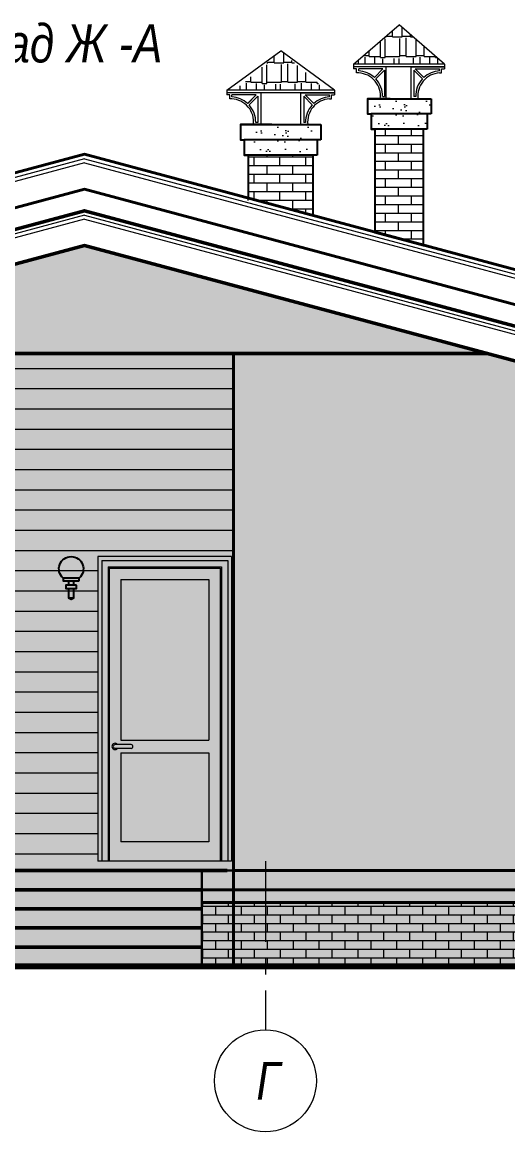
# Model space of a CAD drawing. Header units: millimetres. Extents: x 1582001 to 3303937, y 226471 to 491235.
# Drawn here: x 1639381 to 1643192, y 358428 to 367138 of the extents above; entities that cross this region are included whole.
import ezdxf
from ezdxf.enums import TextEntityAlignment as Align

# ---------------------------------------------------------------- set-up
doc = ezdxf.new("R2010")
doc.units = ezdxf.units.MM
doc.linetypes.add('CENTER', pattern=[50.8, 31.75, -6.35, 6.35, -6.35])
doc.layers.add('Fasad', color=7, linetype='Continuous')
doc.layers.add('Т-Подписи', color=7, linetype='Continuous')
for name, color, linetype, lineweight in [('Интерьер - Лестница_Ном_пера__1', 7, 'Continuous', 13), ('Конструктивный - Несущий_Ном_пера__1', 7, 'Continuous', 13), ('Кровля', 232, 'Continuous', 25), ('Лестница', 74, 'Continuous', 25), ('Оболочка - Крыша_Ном_пера__1', 7, 'Continuous', 13), ('Оси', 251, 'CENTER', 9), ('тонко', 200, 'Continuous', 13), ('Штриховки', 251, 'Continuous', 20)]:
    doc.layers.add(name, color=color, linetype=linetype, lineweight=lineweight)
doc.styles.add('GOST 2.304', font='ARIALNI.TTF', dxfattribs={"width": 0.98, "height": 300})

# ---------------------------------------------------------------- blocks, each defined once
blk = doc.blocks.new('Фонарь 4')
blk.add_lwpolyline([(-40.9, 112.3), (40.9, 112.3), (40.9, 86.3), (-40.9, 86.3)], close=True)
for points in [[(-21, 11.9), (21, 11.9)], [(-21, 11.9), (0, 0), (21, 11.9)]]:
    blk.add_lwpolyline(points)
at = {"layer": 'Fasad'}
for p, q in [((-21, 112.3), (-21, 147.7)), ((21, 147.7), (21, 112.3)), ((-21, 11.9), (-21, 86.3)), ((21, 86.3), (21, 11.9))]:
    blk.add_line(p, q, dxfattribs=at)
blk.add_lwpolyline([(-63, 147.7), (-63, 168.7), (63, 168.7), (63, 147.7)], close=True, dxfattribs=at)
blk.add_arc((0, 240.9), 95.8, 311.1121, 228.8879, dxfattribs=at)

msp = doc.modelspace()

# ---------------------------------------------------------------- hatches: boundary and pattern name
at = {"lineweight": 18, "ltscale": 100, "true_color": 0x4c2f26}
h = msp.add_hatch(dxfattribs=at)
h.set_pattern_fill('AR-RSHKE', color=29, scale=0.5, style=0)
h.set_pattern_definition([(7e-15, (1491265.15, 447336.72), (323.85, 152.4), [76.2, -63.5, 88.9, -38.1, 114.3, -50.8]), (7e-15, (1491341.35, 447343.07), (323.85, 152.4), [63.5, -241.3, 50.8, -76.2]), (7e-15, (1491493.75, 447327.19), (323.85, 152.4), [38.1, -393.7]), (90, (1491265.15, 447336.72), (-107.95, 152.4), [146.05, -463.55]), (90, (1491341.35, 447336.72), (-107.95, 152.4), [142.875, -466.725]), (90, (1491404.85, 447336.72), (-107.95, 152.4), [133.35, -476.25]), (90, (1491493.75, 447327.19), (-107.95, 152.4), [146.05, -463.55]), (90, (1491531.85, 447327.19), (-107.95, 152.4), [146.05, -463.55]), (90, (1491646.15, 447336.72), (-107.95, 152.4), [139.7, -469.9])])
h.paths.add_polyline_path([(1641981.9, 366807.2), (1642338.8, 367116.1), (1642696.8, 366807.2)])
h = msp.add_hatch(dxfattribs=at)
h.set_pattern_fill('AR-RSHKE', color=29, scale=0.5, style=0)
h.set_pattern_definition([(7e-15, (1490335.73, 447132.96), (323.85, 152.4), [76.2, -63.5, 88.9, -38.1, 114.3, -50.8]), (7e-15, (1490411.93, 447139.31), (323.85, 152.4), [63.5, -241.3, 50.8, -76.2]), (7e-15, (1490564.33, 447123.44), (323.85, 152.4), [38.1, -393.7]), (90, (1490335.73, 447132.96), (-107.95, 152.4), [146.05, -463.55]), (90, (1490411.93, 447132.96), (-107.95, 152.4), [142.875, -466.725]), (90, (1490475.43, 447132.96), (-107.95, 152.4), [133.35, -476.25]), (90, (1490564.33, 447123.44), (-107.95, 152.4), [146.05, -463.55]), (90, (1490602.43, 447123.44), (-107.95, 152.4), [146.05, -463.55]), (90, (1490716.73, 447132.96), (-107.95, 152.4), [139.7, -469.9])])
h.paths.add_polyline_path([(1641052.4, 366603.4), (1641409.3, 366912.3), (1641767.4, 366603.4)])
at = {"lineweight": -3, "ltscale": 100, "true_color": 0xffe3c7}
msp.add_hatch(color=254, dxfattribs=at).paths.add_polyline_path([(1639869.3, 365383.7), (1636712.3, 364537.8), (1643026.4, 364537.8)])
h = msp.add_hatch(color=254, dxfattribs=at)
h.paths.add_polyline_path([(1637664.3, 364537.8), (1637514.3, 364537.8), (1637514.3, 360477.8), (1637664.3, 360477.8)])
h.paths.add_polyline_path([(1641039.3, 364537.8), (1637664.3, 364537.8), (1637664.3, 361377.6), (1639037.8, 361377.6), (1639037.8, 361348.3), (1639005.9, 361348.3), (1639005.9, 360507.1), (1639037.8, 360507.1), (1639037.8, 360477.8), (1639289.3, 360477.8), (1640989.3, 360477.8), (1641039.3, 360477.8)])
h.paths.add_polyline_path([(1639974.3, 362942.8), (1641024.3, 362942.8), (1641024.3, 360552.8), (1639974.3, 360552.8)], flags=16)
h.paths.add_polyline_path([(1640154.3, 362762.8), (1640844.3, 362762.8), (1640844.3, 361502.8), (1640154.3, 361502.8)], flags=0)
h.paths.add_polyline_path([(1640129.8, 361467.8), (1640234.8, 361467.8, -1), (1640234.8, 361437.8), (1640129.8, 361437.8, -3)], flags=0)
h.paths.add_polyline_path([(1640154.3, 361402.8), (1640844.3, 361402.8), (1640844.3, 360702.8), (1640154.3, 360702.8)], flags=0)
h.paths.add_polyline_path([(1648029.3, 363197.2), (1643026.4, 364537.8), (1641039.3, 364537.8), (1641039.3, 360477.8), (1648029.3, 360477.8)])
h.paths.add_polyline_path([(1649829.3, 362714.9), (1649314.3, 362852.9), (1649314.3, 360477.8), (1649479.3, 360477.8), (1649829.3, 360477.8)])
h.paths.add_polyline_path([(1649829.3, 363583.1), (1649267.1, 363583.1), (1649829.3, 363432.4)])
at = {"lineweight": -3, "ltscale": 100}
h = msp.add_hatch(color=32, dxfattribs=at)
h.paths.add_polyline_path([(1640844.3, 362762.8), (1640154.3, 362762.8), (1640154.3, 361502.8), (1640844.3, 361502.8)], flags=0)
h.paths.add_polyline_path([(1640934.3, 362852.8), (1640064.3, 362852.8), (1640064.3, 360552.8), (1640934.3, 360552.8)], flags=0)
h.paths.add_polyline_path([(1640154.3, 361502.8), (1640154.3, 362762.8), (1640844.3, 362762.8), (1640844.3, 361502.8)], flags=0)
h.paths.add_polyline_path([(1640844.3, 361402.8), (1640844.3, 360702.8), (1640154.3, 360702.8), (1640154.3, 361402.8)], flags=0)
h.paths.add_polyline_path([(1640234.8, 361437.8), (1640129.8, 361437.8, -3), (1640129.8, 361467.8), (1640234.8, 361467.8, -1)], flags=0)
h.paths.add_polyline_path([(1640844.3, 361402.8), (1640154.3, 361402.8), (1640154.3, 360702.8), (1640844.3, 360702.8)], flags=0)
h.paths.add_polyline_path([(1640944.3, 362862.8), (1640054.3, 362862.8), (1640054.3, 360552.8), (1640064.3, 360552.8), (1640064.3, 362852.8), (1640934.3, 362852.8), (1640934.3, 360552.8), (1640944.3, 360552.8)], flags=16)
h.paths.add_polyline_path([(1640994.3, 362912.8), (1640004.3, 362912.8), (1640004.3, 360552.8), (1640054.3, 360552.8), (1640054.3, 362862.8), (1640944.3, 362862.8), (1640944.3, 360552.8), (1640994.3, 360552.8)], flags=17)
h.paths.add_polyline_path([(1641024.3, 362942.8), (1639974.3, 362942.8), (1639974.3, 360552.8), (1640004.3, 360552.8), (1640004.3, 362912.8), (1640994.3, 362912.8), (1640994.3, 360552.8), (1641024.3, 360552.8)])
h = msp.add_hatch(color=34, dxfattribs=at)
h.paths.add_polyline_path([(1640789.3, 359877.8), (1639289.3, 359877.8), (1639289.3, 359727.8), (1640789.3, 359727.8)])
h.paths.add_polyline_path([(1640789.3, 360027.8), (1639289.3, 360027.8), (1639289.3, 359877.8), (1640789.3, 359877.8)])
h.paths.add_polyline_path([(1640789.3, 360177.8), (1639289.3, 360177.8), (1639289.3, 360027.8), (1640789.3, 360027.8)])
h.paths.add_polyline_path([(1640789.3, 360227.8), (1640789.3, 360327.8), (1639289.3, 360327.8), (1639289.3, 360227.8), (1639289.3, 360177.8), (1640789.3, 360177.8)])
h.paths.add_polyline_path([(1640789.3, 360477.8), (1639289.3, 360477.8), (1639289.3, 360327.8), (1640789.3, 360327.8)])
at = {"lineweight": -3, "ltscale": 100, "true_color": 0xb83205}
h = msp.add_hatch(color=22, dxfattribs=at)
h.paths.add_polyline_path([(1641039.3, 360227.8), (1640789.3, 360227.8), (1640789.3, 359727.8), (1641039.3, 359727.8)])
h.paths.add_polyline_path([(1641039.3, 360327.8), (1640789.3, 360327.8), (1640789.3, 360227.8), (1641039.3, 360227.8)])
h.paths.add_polyline_path([(1641039.3, 360477.8), (1640789.3, 360477.8), (1640789.3, 360327.8), (1641039.3, 360327.8)])
h.paths.add_polyline_path([(1641289.3, 360477.8), (1641039.3, 360477.8), (1641039.3, 360327.8), (1641289.3, 360327.8)])
h.paths.add_polyline_path([(1641289.3, 360327.8), (1641039.3, 360327.8), (1641039.3, 360227.8), (1641289.3, 360227.8)])
h.paths.add_polyline_path([(1648079.3, 360477.8), (1641289.3, 360477.8), (1641289.3, 360327.8), (1648029.6, 360327.8), (1648079.3, 360327.8)])
h.paths.add_polyline_path([(1648029.6, 360327.8), (1641289.3, 360327.8), (1641289.3, 360227.8), (1647979.3, 360227.8), (1648029.3, 360227.8)])
h.paths.add_polyline_path([(1647979.3, 360227.8), (1641289.3, 360227.8), (1641289.3, 359727.8), (1647979.3, 359727.8)])
msp.add_hatch(color=22, dxfattribs=at).paths.add_polyline_path([(1641289.3, 360227.8), (1641039.3, 360227.8), (1641039.3, 359727.8), (1641289.3, 359727.8)])
at = {"layer": 'Конструктивный - Несущий_Ном_пера__1', "ltscale": 100}
h = msp.add_hatch(dxfattribs=at)
h.set_pattern_fill('AR-SAND', color=41, scale=3, style=0)
h.set_pattern_definition([(142.5, (1885873.45, 461250.62), (4.800094, 146.82397), [0, -115.824, 0, -129.54, 0, -123.825]), (172.5, (1885873.45, 461250.62), (-134.85698, 215.04753), [0, -62.484, 0, -104.394, 0, -40.005]), (212.5, (1885967.18, 461250.62), (-237.29771, 0.431155), [0, -38.1, 0, -137.16, 0, -179.07]), (222.5, (1885967.18, 461250.62), (-229.06694, 66.8788), [0, -19.05, 0, -89.916, 0, -102.87])])
h.paths.add_polyline_path([(1642119.3, 366417.4), (1642559.3, 366417.4), (1642559.3, 366297.4), (1642119.3, 366297.4)])
h.paths.add_polyline_path([(1642089.3, 366537.4), (1642269.3, 366537.4), (1642589.3, 366537.4), (1642589.3, 366417.4), (1642119.3, 366417.4), (1642089.3, 366417.4)])
h = msp.add_hatch(dxfattribs=at)
h.set_pattern_fill('AR-SAND', color=41, scale=3, style=0)
h.set_pattern_definition([(142.5, (1884944.03, 461046.87), (4.800094, 146.82397), [0, -115.824, 0, -129.54, 0, -123.825]), (172.5, (1884944.03, 461046.87), (-134.85698, 215.04753), [0, -62.484, 0, -104.394, 0, -40.005]), (212.5, (1885037.76, 461046.87), (-237.29771, 0.431155), [0, -38.1, 0, -137.16, 0, -179.07]), (222.5, (1885037.76, 461046.87), (-229.06694, 66.8788), [0, -19.05, 0, -89.916, 0, -102.87])])
h.paths.add_polyline_path([(1641189.9, 366213.6), (1641629.9, 366213.6), (1641629.9, 366093.6), (1641189.9, 366093.6)])
h.paths.add_polyline_path([(1641159.9, 366333.6), (1641339.9, 366333.6), (1641659.9, 366333.6), (1641659.9, 366213.6), (1641189.9, 366213.6), (1641159.9, 366213.6)])
at = {"layer": 'Конструктивный - Несущий_Ном_пера__1', "linetype": 'Continuous', "lineweight": 18, "true_color": 0x4c2f26}
h = msp.add_hatch(dxfattribs=at)
h.set_pattern_fill('AR-BRSTD', color=29, style=0)
h.set_pattern_definition([(180, (3244463.55, 86068.68), (0, 67.7418), []), (90, (3244463.55, 86068.68), (101.6, 67.7418), [67.7418, -67.7418])])
h.paths.add_polyline_path([(1642529.3, 366297.4), (1642149.3, 366297.4), (1642149.3, 365486.4), (1642529.3, 365385.4)])
h = msp.add_hatch(dxfattribs=at)
h.set_pattern_fill('AR-BRSTD', color=29, style=0)
h.set_pattern_definition([(180, (3243534.13, 85629.17), (0, 67.7418), []), (90, (3243534.13, 85629.17), (101.6, 67.7418), [67.7418, -67.7418])])
h.paths.add_polyline_path([(1641665.1, 366093.6), (1641153.9, 366093.6), (1641153.9, 365757), (1641664.6, 365620.2)])
h = msp.add_hatch(dxfattribs=at)
h.set_pattern_fill('ANSI31', color=29, scale=50, angle=315, style=0)
h.set_pattern_definition([(0, (0, 96926.34), (4e-14, 158.75), [])])
h.paths.add_polyline_path([(1634414.3, 363922), (1634049.3, 363824.2), (1634049.3, 360477.8), (1634324.3, 360477.8), (1634324.3, 361377.6), (1634414.3, 361377.6)])
h.paths.add_polyline_path([(1641039.3, 364537.8), (1637664.3, 364537.8), (1637664.3, 361377.6), (1639037.8, 361377.6), (1639037.8, 361348.3), (1639005.9, 361348.3), (1639005.9, 360507.1), (1639037.8, 360507.1), (1639037.8, 360477.8), (1639974.3, 360477.8), (1639974.3, 362942.8), (1641024.3, 362942.8), (1641024.3, 360552.8), (1641039.3, 360552.8)])
h.paths.add_polyline_path([(1637514.3, 364537.8), (1636712.3, 364537.8), (1634564.3, 363962.2), (1634564.3, 361377.6), (1634869.6, 361377.6), (1634869.6, 362622.8), (1635919.1, 362622.8), (1635919.1, 361377.6), (1637514.3, 361377.6)])
h = msp.add_hatch(dxfattribs=at)
h.set_pattern_fill('AR-BRSTD', color=29, style=0)
h.set_pattern_definition([(0, (48217.465, -35615.726), (0, 67.7418), []), (90, (48217.46, -35615.73), (-101.6, 67.7418), [67.7418, -67.7418])])
h.paths.add_polyline_path([(1641039.3, 360227.8), (1647979.3, 360227.8), (1647979.3, 359727.8), (1641039.3, 359727.8)])
h.paths.add_polyline_path([(1640789.3, 360227.8), (1641039.3, 360227.8), (1641039.3, 359727.8), (1640789.3, 359727.8)])

# ---------------------------------------------------------------- linework, layer by layer
at = {"lineweight": 40}
for p, q in [((1641039.3, 360327.8), (1641039.3, 360477.8)), ((1640789.3, 360227.8), (1641039.3, 360227.8))]:
    msp.add_line(p, q, dxfattribs=at)
at = {"color": 0, "lineweight": -3, "ltscale": 100}
for points in [[(1642529.3, 366297.4), (1642149.3, 366297.4), (1642149.3, 365486.4), (1642529.3, 365385.4)], [(1641665.1, 366093.6), (1641153.9, 366093.6), (1641153.9, 365757), (1641664.6, 365620.2)], [(1640789.3, 360227.8), (1641039.3, 360227.8), (1641039.3, 359727.8), (1640789.3, 359727.8)]]:
    msp.add_lwpolyline(points, close=True, dxfattribs=at)
msp.add_lwpolyline([(1637159.3, 364931.9), (1637159.3, 365100.7), (1639869.3, 365826.9), (1649829.3, 363158.1), (1649829.3, 362989.3), (1639869.3, 365658), (1637159.3, 364931.9)])
at = {"lineweight": 40}
for points in [[(1641039.3, 365070.2), (1648029.3, 363197.2), (1648029.3, 360477.8), (1641039.3, 360477.8), (1641039.3, 364537.8)], [(1641039.3, 360327.8), (1640789.3, 360327.8)]]:
    msp.add_lwpolyline(points, dxfattribs=at)
at = {"lineweight": 30}
for points in [[(1641039.3, 364537.8), (1641039.3, 360477.8), (1640789.3, 360477.8)], [(1640789.3, 360227.8), (1641039.3, 360227.8), (1641039.3, 359727.8), (1634099.3, 359727.8), (1634099.3, 360227.8), (1639289.3, 360227.8)]]:
    msp.add_lwpolyline(points, dxfattribs=at)
msp.add_lwpolyline([(1648079.3, 360477.8), (1641039.3, 360477.8), (1641039.3, 360327.8), (1648079.3, 360327.8)], close=True)
at = {"lineweight": 40}
for points in [[(1648029.6, 360327.8), (1641039.3, 360327.8), (1641039.3, 360227.8), (1648029.3, 360227.8)], [(1641039.3, 360227.8), (1647979.3, 360227.8), (1647979.3, 359727.8), (1641039.3, 359727.8)]]:
    msp.add_lwpolyline(points, close=True, dxfattribs=at)
at = {"layer": 'Интерьер - Лестница_Ном_пера__1', "linetype": 'Continuous', "lineweight": 80}
msp.add_line((1627334.4, 359727.8), (1651689.8, 359727.8), dxfattribs=at)
at = {"layer": 'Конструктивный - Несущий_Ном_пера__1', "ltscale": 100}
for p, q in [((1642149.3, 366097.4), (1642149.3, 366297.4)), ((1642529.3, 366097.4), (1642529.3, 366297.4)), ((1641153.9, 365739.3), (1641153.9, 366093.6)), ((1641665.1, 365657.8), (1641665.1, 366093.6))]:
    msp.add_line(p, q, dxfattribs=at)
at = {"layer": 'Кровля', "color": 0, "lineweight": 50}
for p, q in [((1636712.3, 364537.8), (1643026.4, 364537.8)), ((1640989.3, 360477.8), (1631564.3, 360477.8))]:
    msp.add_line(p, q, dxfattribs=at)
at = {"layer": 'Кровля', "color": 0, "lineweight": 40}
msp.add_lwpolyline([(1650429.3, 363271.7), (1639869.3, 366101.2), (1636259.3, 365133.9), (1636259.3, 364859.6), (1639869.3, 365826.9), (1650429.3, 362997.3), (1650429.3, 363271.7)], dxfattribs=at)
at = {"layer": 'Кровля', "color": 0, "lineweight": 50}
for points in [[(1650429.3, 362828.5), (1639869.3, 365658), (1633149.3, 363857.4), (1633149.3, 363583.1), (1639869.3, 365383.7), (1650429.3, 362554.2), (1650429.3, 362828.5)], [(1639289.3, 360177.8), (1639289.3, 360327.8), (1640789.3, 360327.8)], [(1639289.3, 360027.8), (1639289.3, 360177.8), (1640789.3, 360177.8)], [(1639289.3, 359877.8), (1639289.3, 360027.8), (1640789.3, 360027.8)], [(1639289.3, 359727.8), (1639289.3, 359877.8), (1640789.3, 359877.8)]]:
    msp.add_lwpolyline(points, dxfattribs=at)
at = {"layer": 'Лестница'}
msp.add_line((1634099.3, 360327.8), (1640989.3, 360327.8), dxfattribs=at)
at = {"layer": 'Лестница', "color": 0, "lineweight": 30}
msp.add_lwpolyline([(1640789.3, 360477.8), (1640789.3, 359727.8)], dxfattribs=at)
at = {"layer": 'Оболочка - Крыша_Ном_пера__1', "linetype": 'Continuous'}
for p, q in [((1639869.3, 366065.6), (1636259.3, 365097.9)), ((1639869.3, 366034.5), (1636259.3, 365066.8)), ((1639869.3, 366065.6), (1650429.3, 363234.8)), ((1639869.3, 366034.5), (1650429.3, 363203.8)), ((1639869.3, 365622.4), (1633149.3, 363821)), ((1639869.3, 365591.3), (1633149.3, 363790)), ((1639869.3, 365622.4), (1650429.3, 362791.7)), ((1639869.3, 365591.3), (1650429.3, 362760.6))]:
    msp.add_line(p, q, dxfattribs=at)
at = {"layer": 'Оси', "ltscale": 20}
msp.add_line((1641289.3, 360552.8), (1641289.3, 359227.8), dxfattribs=at)
at = {"layer": 'Оси', "linetype": 'Continuous', "ltscale": 100}
msp.add_circle((1641289.3, 358827.8), 400, dxfattribs=at)
msp.add_circle((1641289.3, 358827.8), 400, dxfattribs=at)
at = {"layer": 'Т-Подписи', "ltscale": 100}
for p, q in [((1642089.3, 366537.4), (1642589.3, 366537.4)), ((1642589.3, 366537.4), (1642589.3, 366417.4)), ((1642589.3, 366417.4), (1642119.3, 366417.4)), ((1642559.3, 366417.4), (1642559.3, 366297.4)), ((1641093.9, 366333.6), (1641725.1, 366333.6)), ((1641725.1, 366333.6), (1641725.1, 366213.6)), ((1642559.3, 366297.4), (1642119.3, 366297.4)), ((1641725.1, 366213.6), (1641123.9, 366213.6)), ((1641695.1, 366213.6), (1641695.1, 366093.6)), ((1641695.1, 366093.6), (1641123.9, 366093.6))]:
    msp.add_line(p, q, dxfattribs=at)
for points in [[(1642269.3, 366537.4), (1642089.3, 366537.4), (1642089.3, 366417.4), (1642119.3, 366417.4), (1642119.3, 366297.4), (1642149.3, 366297.4)], [(1641339.9, 366333.6), (1641093.9, 366333.6), (1641093.9, 366213.6), (1641123.9, 366213.6), (1641123.9, 366093.6), (1641153.9, 366093.6)]]:
    msp.add_lwpolyline(points, dxfattribs=at)
at = {"layer": 'тонко', "color": 0, "ltscale": 50}
for p, q in [((1641024.3, 362942.8), (1639974.3, 362942.8)), ((1639974.3, 362942.8), (1639974.3, 360552.8)), ((1641024.3, 362942.8), (1641024.3, 360552.8))]:
    msp.add_line(p, q, dxfattribs=at)
at = {"layer": 'тонко', "color": 0}
for p, q in [((1640004.3, 362912.8), (1640004.3, 360552.8)), ((1640004.3, 362912.8), (1640994.3, 362912.8)), ((1640054.3, 362862.8), (1640054.3, 360552.8)), ((1640054.3, 362862.8), (1640944.3, 362862.8)), ((1640944.3, 362862.8), (1640944.3, 360552.8)), ((1640994.3, 362912.8), (1640994.3, 360552.8)), ((1640064.3, 362852.8), (1640064.3, 360552.8)), ((1640064.3, 362852.8), (1640934.3, 362852.8)), ((1640934.3, 362852.8), (1640934.3, 360552.8)), ((1640154.3, 362762.8), (1640154.3, 361502.8)), ((1640154.3, 362762.8), (1640844.3, 362762.8)), ((1640844.3, 362762.8), (1640844.3, 361502.8)), ((1640234.8, 361467.8), (1640109.8, 361467.8)), ((1640154.3, 361502.8), (1640844.3, 361502.8)), ((1640234.8, 361437.8), (1640109.8, 361437.8)), ((1640154.3, 361402.8), (1640154.3, 360702.8)), ((1640154.3, 361402.8), (1640844.3, 361402.8)), ((1640844.3, 361402.8), (1640844.3, 360702.8)), ((1640844.3, 360702.8), (1640154.3, 360702.8)), ((1641024.3, 360552.8), (1639974.3, 360552.8))]:
    msp.add_line(p, q, dxfattribs=at)
for centre, radius, start, end in [((1640109.8, 361452.8), 25, 36.8699, 323.1301), ((1640109.8, 361452.8), 15, 90, 270), ((1640234.8, 361452.8), 15, 270, 90)]:
    msp.add_arc(centre, radius, start, end, dxfattribs=at)
at = {"layer": 'Штриховки'}
for p, q in [((1641981.3, 366807.2), (1642338.8, 367116.1)), ((1642696.2, 366807.2), (1642338.8, 367116.1)), ((1640985.9, 366603.4), (1641409.3, 366912.3)), ((1641832, 366603.4), (1641409.3, 366912.3)), ((1642696.2, 366807.2), (1641981.3, 366807.2)), ((1641981.3, 366807.2), (1641981.3, 366787.2)), ((1642247.4, 366787.2), (1641981.3, 366787.2)), ((1641981.3, 366787.2), (1641981.3, 366771.2)), ((1642696.2, 366787.2), (1642026.5, 366787.2)), ((1642236.5, 366537.4), (1642236.5, 366787.2)), ((1642430.1, 366787.2), (1642430.1, 366537.4)), ((1642430.1, 366787.2), (1642696.2, 366787.2)), ((1642696.2, 366807.2), (1642696.2, 366787.2)), ((1642696.2, 366787.2), (1642696.2, 366771.2)), ((1642005.3, 366771.2), (1641981.3, 366771.2)), ((1642005.3, 366739.2), (1642005.3, 366771.2)), ((1642021.3, 366739.2), (1642005.3, 366739.2)), ((1642212.1, 366771.2), (1642021.3, 366771.2)), ((1642021.3, 366755.2), (1642021.3, 366771.2)), ((1642212.1, 366771.2), (1642144.8, 366703.9)), ((1642223.4, 366759.9), (1642156.2, 366692.7)), ((1642223.4, 366759.9), (1642223.4, 366553.4)), ((1642454.1, 366759.9), (1642521.4, 366692.7)), ((1642454.1, 366759.9), (1642454.1, 366553.4)), ((1642465.4, 366771.2), (1642532.7, 366703.9)), ((1642465.4, 366771.2), (1642656.2, 366771.2)), ((1642656.2, 366755.2), (1642656.2, 366771.2)), ((1642656.2, 366739.2), (1642672.2, 366739.2)), ((1642656.2, 366739.2), (1642672.2, 366739.2)), ((1642672.2, 366771.2), (1642696.2, 366771.2)), ((1642672.2, 366739.2), (1642672.2, 366771.2)), ((1641832, 366603.4), (1640985.9, 366603.4)), ((1640985.9, 366603.4), (1640985.9, 366583.4)), ((1641832, 366603.4), (1641832, 366583.4)), ((1641318, 366583.4), (1640985.9, 366583.4)), ((1640985.9, 366583.4), (1640985.9, 366567.4)), ((1641009.9, 366567.4), (1640985.9, 366567.4)), ((1641009.9, 366535.4), (1641009.9, 366567.4)), ((1641025.9, 366535.4), (1641009.9, 366535.4)), ((1641216.7, 366567.4), (1641025.9, 366567.4)), ((1641025.9, 366551.5), (1641025.9, 366567.4)), ((1641832, 366583.4), (1641031.1, 366583.4)), ((1641216.7, 366567.4), (1641149.4, 366500.2)), ((1641217.5, 366567.4), (1641150.2, 366500.2)), ((1641228.8, 366556.1), (1641161.6, 366488.9)), ((1641228.8, 366556.1), (1641228.8, 366349.6)), ((1641252.8, 366583.4), (1641252.8, 366333.6)), ((1641565.8, 366583.4), (1641565.8, 366333.6)), ((1641565.8, 366583.4), (1641832, 366583.4)), ((1641589.8, 366556.1), (1641657.1, 366488.9)), ((1641589.8, 366556.1), (1641589.8, 366349.6)), ((1641601.2, 366567.4), (1641668.5, 366500.2)), ((1641601.2, 366567.4), (1641792, 366567.4)), ((1641792, 366551.5), (1641792, 366567.4)), ((1641792, 366535.4), (1641808, 366535.4)), ((1641792, 366535.4), (1641808, 366535.4)), ((1641808, 366567.4), (1641832, 366567.4)), ((1641808, 366535.4), (1641808, 366567.4)), ((1641832, 366583.4), (1641832, 366567.4)), ((1642248.6, 366537.4), (1642192.4, 366537.4)), ((1642209.7, 366553.4), (1642224.6, 366553.4)), ((1642430.1, 366537.4), (1642486.2, 366537.4)), ((1642469, 366553.4), (1642454.1, 366553.4)), ((1641228.8, 366349.6), (1641213.9, 366349.6)), ((1641604.8, 366349.6), (1641589.8, 366349.6)), ((1641319.2, 366333.6), (1641197, 366333.6)), ((1641565.8, 366333.6), (1641622, 366333.6))]:
    msp.add_line(p, q, dxfattribs=at)
for centre, radius, start, end in [((1642012.3, 366559.1), 196.3, 47.53964, 87.36429), ((1642012.3, 366559.1), 180.3, 353.07123, 87.13022), ((1642012.3, 366559.1), 196.3, 358.321, 42.86852), ((1642665.2, 366559.1), 196.3, 137.13148, 181.679), ((1642665.2, 366559.1), 180.3, 92.86978, 186.92877), ((1642665.2, 366559.1), 196.3, 92.63571, 132.46036), ((1641016.9, 366355.4), 196.3, 47.53964, 87.36429), ((1641016.9, 366355.4), 180.3, 353.07123, 87.13022), ((1641801, 366355.4), 180.3, 92.86978, 186.92877), ((1641801, 366355.4), 196.3, 92.63571, 132.46036), ((1641016.9, 366355.4), 196.3, 358.321, 42.86852), ((1641801, 366355.4), 196.3, 137.13148, 181.679)]:
    msp.add_arc(centre, radius, start, end, dxfattribs=at)

# ---------------------------------------------------------------- block references
at = {"xscale": -1}
msp.add_blockref('Фонарь 4', (1639764.9, 362605.8), dxfattribs=at)

# ---------------------------------------------------------------- texts
at = {"ltscale": 100, "style": 'GOST 2.304'}
msp.add_text('Фасад Ж -А ', height=300, dxfattribs=at).set_placement((1638613.6, 366821.6))
at = {"layer": 'Оси', "linetype": 'Continuous', "ltscale": 100, "style": 'GOST 2.304'}
msp.add_text('Г', height=297.2, dxfattribs=at).set_placement((1641315.7, 358827.8), align=Align.MIDDLE_CENTER)

doc.saveas('drawing.dxf')
